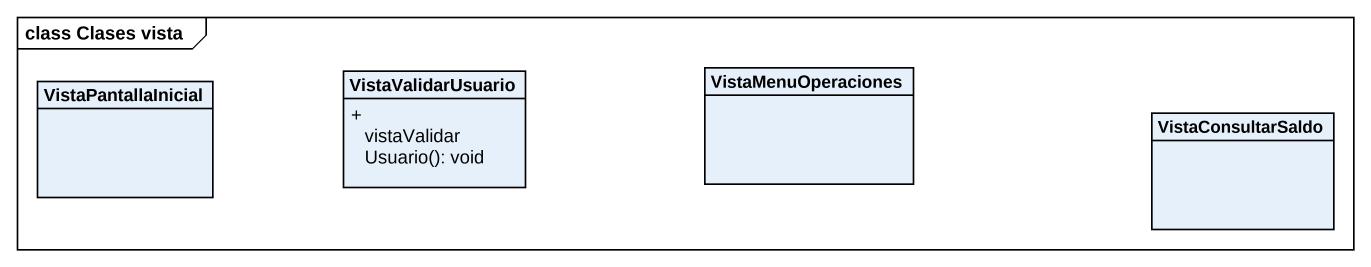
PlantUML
@startuml
mainframe class Clases vista
hide circle
hide empty members
skinparam classAttributeIconSize 0
class VistaPantallaInicial
class VistaValidarUsuario {
  + vistaValidarUsuario(): void
}
class VistaMenuOperaciones
class VistaConsultarSaldo
@enduml
